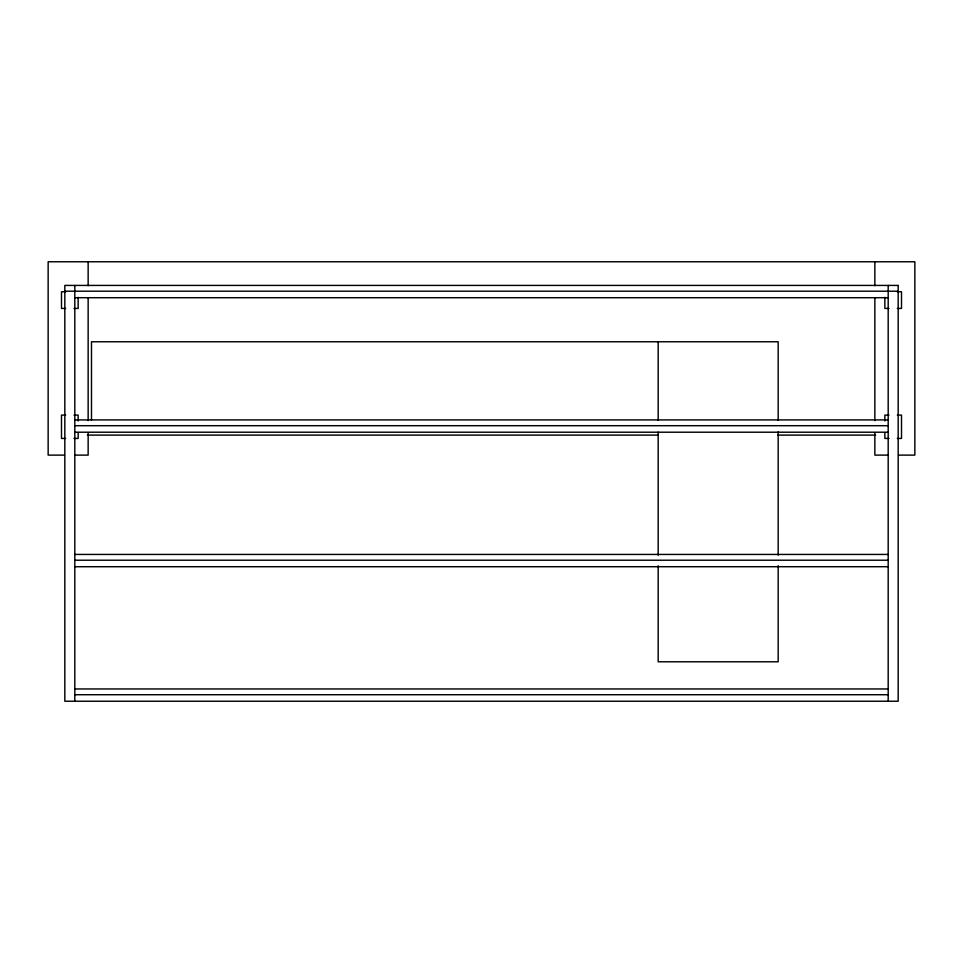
<?xml version="1.0" encoding="UTF-8"?>
<svg xmlns="http://www.w3.org/2000/svg" width="963" height="963" viewBox="0 0 963 963"><rect width="100%" height="100%" fill="white"/><g stroke="black" fill="none" stroke-linecap="round" stroke-linejoin="round"><path stroke-width="1.44" d="M64.822 291.199L898.178 291.199M65.653 291.765L61.488 291.765L61.488 308.437L65.653 308.437M897.347 291.765L901.512 291.765L901.512 308.437L897.347 308.437M74.813 297.711L888.187 297.711M73.982 308.437L78.147 308.437L78.147 297.326M889.018 308.437L884.853 308.437L884.853 297.326M65.653 415.101L61.488 415.101L61.488 438.442L65.653 438.442M73.982 415.101L78.147 415.101L78.147 420.939M889.018 415.101L884.853 415.101L884.853 420.939M897.347 415.101L901.512 415.101L901.512 438.442L897.347 438.442M74.813 419.916L888.187 419.916M74.813 425.694L888.187 425.694M74.813 432.206L888.187 432.206M87.38 435.107L658.174 435.107M777.839 435.107L875.62 435.107M73.982 438.442L78.147 438.442L78.147 432.604M889.018 438.442L884.853 438.442L884.853 432.604M64.449 455.114L48.15 455.114L48.15 261.767L914.85 261.767L914.85 455.114L898.551 455.114M74.813 455.114L88.151 455.114L88.151 432.628M888.187 455.114L874.849 455.114L874.849 432.628M74.813 554.435L888.187 554.435M74.813 560.213L888.187 560.213M74.813 566.713L888.187 566.713M74.813 688.954L888.187 688.954M74.813 694.72L888.187 694.72M888.187 285.421L888.187 701.233M874.849 261.767L874.849 285.746M874.849 297.736L874.849 420.638M778.176 420.289L778.176 341.769L91.485 341.769L91.485 420.289M778.176 431.918L778.176 555.206M778.176 565.63L778.176 661.786L658.174 661.786L658.174 565.714M658.174 341.769L658.174 420.289M658.174 432.146L658.174 555.278M88.151 261.767L88.151 285.746M88.151 297.736L88.151 420.638M74.813 285.421L74.813 701.233M898.178 285.421L64.822 285.421L64.822 701.233L898.178 701.233L898.178 285.421"/></g></svg>
